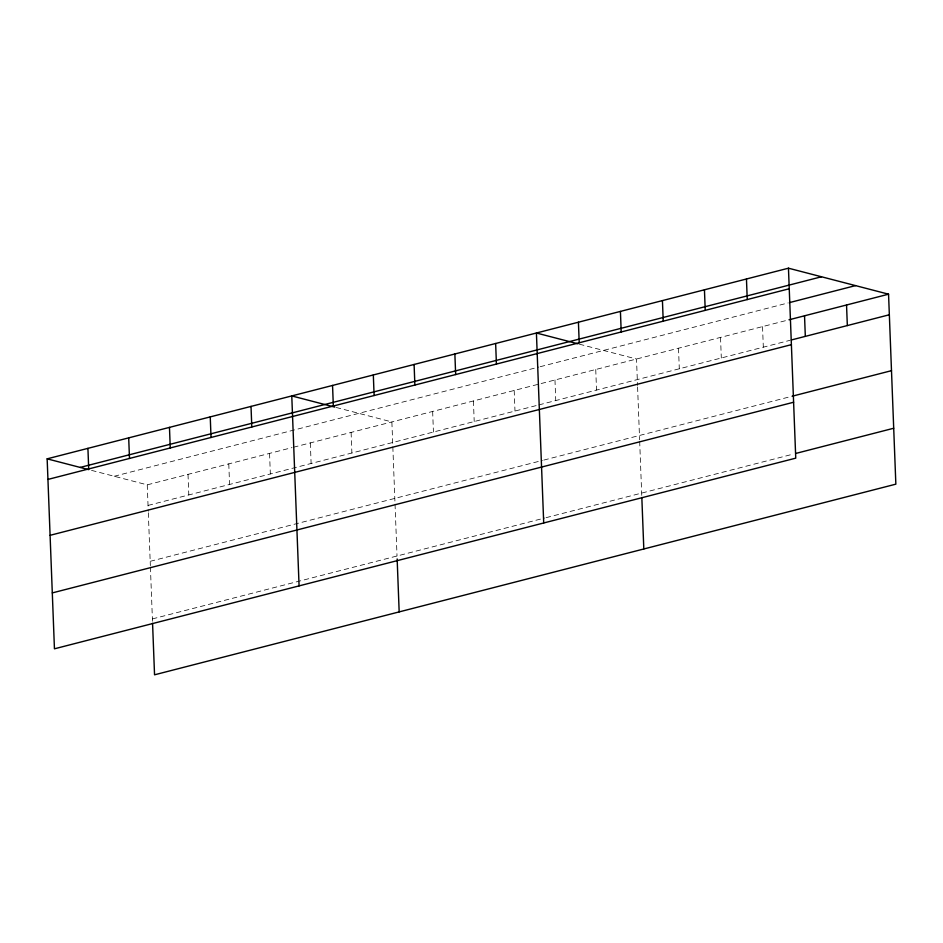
<?xml version="1.0" encoding="UTF-8"?>
<svg xmlns="http://www.w3.org/2000/svg" width="943" height="943" viewBox="0 0 943 943"><rect width="100%" height="100%" fill="white"/><g stroke="black" fill="none" stroke-linecap="round" stroke-linejoin="round"><path stroke-width="0.71" stroke-dasharray="4.71 3.54" d="M114.209 476.262L538.807 367.063M540.209 366.709L788.313 302.892M91.53 470.368L147.249 484.843L292.059 447.607M293.462 447.241L789.138 319.76M148.039 505.424L537.475 405.266M538.877 404.901L789.928 340.34M150.185 561.321L542.437 460.432M543.84 460.078L790.67 396.59M152.389 618.914L544.653 518.025M546.056 517.672L792.886 454.184M579.367 344.171L636.513 359.012L637.527 385.475M336.156 407.459L391.875 421.934L394.976 502.725M762.533 326.608L763.323 347.177M720.523 337.405L721.312 357.986M678.512 348.215L679.302 368.784M637.586 386.948L639.613 439.803M639.672 441.241L641.77 496.018M595.74 369.503L596.53 390.072M554.967 379.982L555.757 400.563M514.194 390.473L514.984 411.042M473.421 400.964L474.211 421.533M432.648 411.443L433.438 432.024M395.034 504.163L397.027 555.993M351.102 432.413L351.892 452.994M310.33 442.904L311.119 463.473M269.557 453.394L270.346 473.964M228.784 463.873L229.573 484.454M188.011 474.364L188.812 494.934M147.249 484.843L148.263 511.306M148.322 512.78L150.35 565.635M150.408 567.085L152.507 621.861"/><path stroke-width="1.41" d="M788.454 268.189L795.751 458.157L54.446 648.808L47.15 458.84L788.454 268.189L888.554 294.192L895.85 484.16L154.546 674.811L152.566 623.323M80.179 467.422L821.494 276.771M47.94 479.421L789.244 288.758M789.715 302.538L855.525 285.611M789.138 319.76L888.554 294.192M791.33 339.975L889.343 314.762M50.085 535.318L791.401 344.655M792.073 396.237L891.489 370.67M52.301 592.911L793.605 402.248M795.68 453.465L893.705 428.252M577.953 343.806L536.414 333.009L543.71 522.976M334.741 407.093L291.776 395.93L299.084 585.898M47.15 458.84L88.689 469.638M846.543 304.99L847.333 325.571M804.532 315.799L805.322 336.368M746.455 278.987L747.245 299.568M704.445 289.796L705.234 310.365M662.434 300.605L663.224 321.174M641.829 497.491L643.81 548.979M620.423 311.402L621.213 331.983M578.424 322.211L579.214 342.781M495.641 343.5L496.431 364.069M454.868 353.979L455.658 374.56M414.095 364.469L414.885 385.039M397.144 558.94L399.172 611.901M373.322 374.96L374.112 395.53M332.549 385.439L333.339 406.02M251.015 406.409L251.805 426.99M210.242 416.9L211.032 437.469M169.469 427.391L170.259 447.96M128.696 437.87L129.486 458.451M87.923 448.361L88.713 468.93"/></g></svg>
